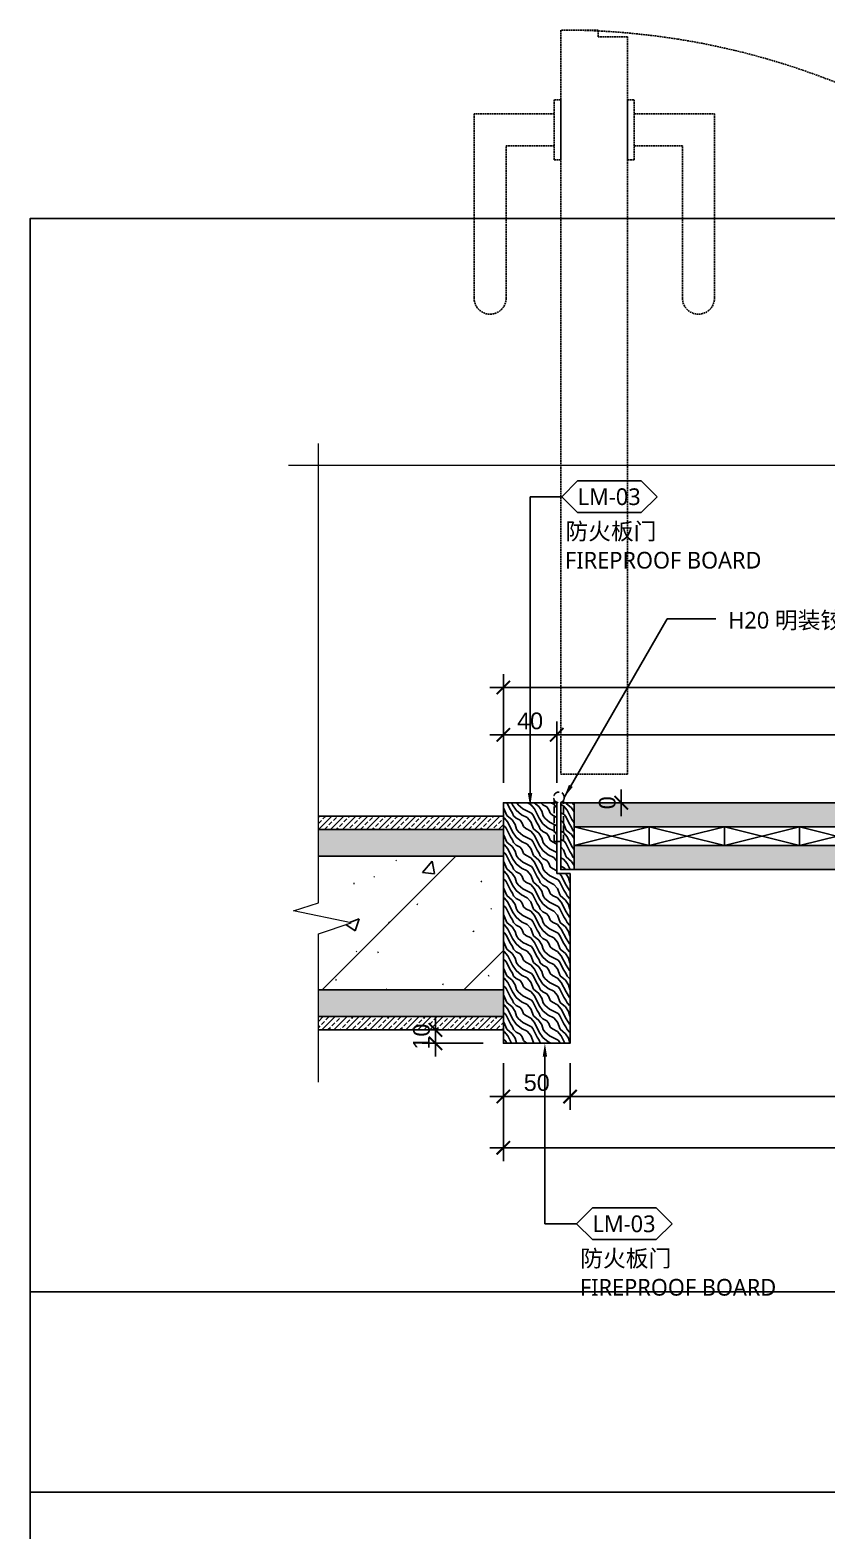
# Model space of a CAD drawing. Header units: millimetres. Extents: x -59920 to -20716, y 18887 to 47087.
# Drawn here: x -40299 to -39702, y 33492 to 34615 of the extents above; entities that cross this region are included whole.
import ezdxf
from ezdxf import colors
from ezdxf.entities.mleader import LeaderData, LeaderLine
from ezdxf.enums import TextEntityAlignment as Align
from ezdxf.math import Vec2, Vec3

# ---------------------------------------------------------------- set-up
doc = ezdxf.new("R2010")
doc.units = ezdxf.units.MM
doc.linetypes.add('DASH', pattern=[0.35, 0.25, -0.1])
doc.layers.add('_ACM-A-ANNO-DIMS', color=1, linetype='Continuous', lineweight=13)
doc.layers.add('_ACM-A-ANNO-DIMS @ 5', color=1, linetype='Continuous', lineweight=13)
for name, color, linetype in [('DE-MT', 2, 'Continuous'), ('EL-1', 1, 'Continuous'), ('I-DETL-LW01', 1, 'Continuous'), ('I-DETL-LW02', 2, 'Continuous'), ('I-PL-DOOR', 2, 'Continuous'), ('I-SECT-LW251-PATT', 251, 'Continuous'), ('PE-尺寸标注', 44, 'Continuous'), ('WALL TYPE$0$G-ANNO-NOTE-CH', 7, 'Continuous'), ('WALL TYPE$0$I-SECT-LW03', 3, 'Continuous')]:
    doc.layers.add(name, color=color, linetype=linetype)
doc.styles.add('Arial', font='arial.ttf')
doc.styles.add('IA10-16 Floor Detail$0$Arch-Dim', font='romans.shx', dxfattribs={"width": 0.75})
doc.styles.add('WALL TYPE$0$Aecom Chinese', font='Microsoft YaHei.ttf')
doc.dimstyles.new('IA10-16 Floor Detail$0$Aec-Arch-M-2', dxfattribs={"dimscale": 2, "dimtxt": 2.5, "dimasz": 2, "dimexe": 2, "dimexo": 2, "dimgap": 0.8, "dimtad": 1, "dimdec": 0, "dimzin": 3, "dimdsep": 46, "dimtxsty": 'IA10-16 Floor Detail$0$Arch-Dim', "dimblk": 'IA10-16 Floor Detail$0$_ArchTick', "dimcen": 2.5, "dimdle": 2, "dimadec": 0, "dimazin": 2, "dimtfac": 0.75, "dimtdec": 0, "dimtix": 1, "dimtmove": 1, "dimatfit": 2, "dimfxl": 1, "dimtolj": 1, "dimtzin": 0, "dimarcsym": 0})
doc.dimstyles.new('WALL TYPE$0$Aec-Arch-M-5', dxfattribs={"dimscale": 5, "dimtxt": 2.5, "dimasz": 2, "dimexe": 2, "dimexo": 3, "dimgap": 0.8, "dimtad": 1, "dimdec": 0, "dimrnd": 1, "dimzin": 3, "dimdsep": 46, "dimtxsty": 'Arial', "dimblk": 'WALL TYPE$0$_ArchTick', "dimcen": 2.5, "dimdle": 2, "dimclrt": 256, "dimazin": 2, "dimtfac": 0.75, "dimtdec": 0, "dimtix": 1, "dimtmove": 2, "dimatfit": 2, "dimfxl": 5, "dimtolj": 1, "dimtzin": 0, "dimarcsym": 0})
pattern_1 = [(217.5, (-40415.289, 33906.5975), (0.0800016, -2.447066), [0, -1.9304, 0, -2.159, 0, -2.06375]), (187.5, (-40415.289, 33906.5975), (-2.247616, -3.584126), [0, -1.0414, 0, -1.7399, 0, -0.66675]), (147.5, (-40413.7268, 33906.5975), (-3.954962, -0.007186), [0, -0.635, 0, -2.286, 0, -2.9845]), (137.5, (-40413.7268, 33906.5975), (-3.817782, -1.114647), [0, -0.3175, 0, -1.4986, 0, -1.7145])]
pattern_2 = [(45, (-40083.024, 34016.5975), (-4.49013, 4.49013), []), (45, (-40078.534, 34016.5975), (-4.49013, 4.49013), [3.175, -1.5875])]

# ---------------------------------------------------------------- blocks, each defined once
blk = doc.blocks.new('K_06')
at = {"layer": 'Defpoints', "color": 251}
for p, q in [((-1836.5, -803.3), (1836.5, -803.3)), ((-1836.5, -953.3), (1836.5, -953.3))]:
    blk.add_line(p, q, dxfattribs=at)
at = {"layer": 'Defpoints', "color": 1}
blk.add_lwpolyline([(1836.5, -2860), (-1836.5, -2860), (-1836.5, 0), (1836.5, 0)], close=True, dxfattribs=at)
blk = doc.blocks.new('K_1218110518')
at = {"color": 251}
for p, q in [((-28.1, -14), (28.1, 0)), ((-28.1, 0), (28.1, -14))]:
    blk.add_line(p, q, dxfattribs=at)
blk.add_lwpolyline([(28.1, 0), (-28.1, 0), (-28.1, -14), (28.1, -14), (28.1, 0)], close=True, dxfattribs=at)
blk = doc.blocks.new('356564')
at = {"linetype": 'DASH', "ltscale": 20}
for p, q in [((65390.9, 31989.9), (65390.9, 32020.8)), ((65397.9, 31989.9), (65397.9, 32020.8)), ((65390.9, 31989.9), (65397.9, 31989.9))]:
    blk.add_line(p, q, dxfattribs=at)
blk.add_circle((65394.4, 32022.8), 4, dxfattribs=at)
blk = doc.blocks.new('WALL TYPE$0$_ArchTick')
at = {"color": 0, "linetype": 'ByBlock', "const_width": 0.15}
blk.add_lwpolyline([(-0.5, -0.5), (0.5, 0.5)], dxfattribs=at)
blk = doc.blocks.new('*D159')
at = {"layer": 'DE-MT', "color": 0, "lineweight": -2, "transparency": 16777216}
for p, q in [((-39995.4, 33866.6), (-39995.4, 33876.6)), ((-39959.6, 33866.6), (-40005.4, 33866.6)), ((-39995.4, 33866.6), (-39995.4, 33856.6)), ((-39959.6, 33856.6), (-40005.4, 33856.6)), ((-39995.4, 33856.6), (-39995.4, 33846.6))]:
    blk.add_line(p, q, dxfattribs=at)
at = {"layer": 'Defpoints', "color": 0, "transparency": 16777216}
for p in [(-39944.6, 33866.6), (-39995.4, 33856.6), (-39944.6, 33856.6)]:
    blk.add_point(p, dxfattribs=at)
at = {"layer": 'DE-MT', "color": 0, "lineweight": -2, "transparency": 16777216, "xscale": 10, "yscale": 10, "zscale": 10}
for p, rotation in [((-39995.4, 33866.6), 270), ((-39995.4, 33856.6), 90)]:
    blk.add_blockref('WALL TYPE$0$_ArchTick', p, dxfattribs=dict(at, rotation=rotation))
at = {"layer": 'DE-MT', "transparency": 16777216, "insert": (-40005.8, 33861.6), "char_height": 12.5, "attachment_point": 5, "rotation": 90, "style": 'Arial'}
blk.add_mtext('\\A1;10', dxfattribs=at)
blk = doc.blocks.new('*D152')
at = {"layer": 'DE-MT', "color": 0, "lineweight": -2, "transparency": 16777216}
for p, q in [((-39944.6, 33841.6), (-39944.6, 33806.7)), ((-39894.6, 33841.6), (-39894.6, 33806.7)), ((-39954.6, 33816.7), (-39884.6, 33816.7))]:
    blk.add_line(p, q, dxfattribs=at)
at = {"layer": 'Defpoints', "color": 0, "transparency": 16777216}
for p in [(-39944.6, 33856.6), (-39894.6, 33856.6), (-39894.6, 33816.7)]:
    blk.add_point(p, dxfattribs=at)
at = {"layer": 'DE-MT', "color": 0, "lineweight": -2, "transparency": 16777216, "xscale": 10, "yscale": 10, "zscale": 10, "rotation": 180}
blk.add_blockref('WALL TYPE$0$_ArchTick', (-39944.6, 33816.7), dxfattribs=at)
at = {"layer": 'DE-MT', "color": 0, "lineweight": -2, "transparency": 16777216, "xscale": 10, "yscale": 10, "zscale": 10}
blk.add_blockref('WALL TYPE$0$_ArchTick', (-39894.6, 33816.7), dxfattribs=at)
at = {"layer": 'DE-MT', "transparency": 16777216, "insert": (-39919.6, 33827.1), "char_height": 12.5, "attachment_point": 5, "style": 'Arial'}
blk.add_mtext('\\A1;50', dxfattribs=at)
blk = doc.blocks.new('*D153')
at = {"layer": 'DE-MT', "color": 0, "lineweight": -2, "transparency": 16777216}
for p, q in [((-39894.6, 33841.6), (-39894.6, 33806.7)), ((-39094.6, 33841.6), (-39094.6, 33806.7)), ((-39904.6, 33816.7), (-39084.6, 33816.7))]:
    blk.add_line(p, q, dxfattribs=at)
at = {"layer": 'Defpoints', "color": 0, "transparency": 16777216}
for p in [(-39894.6, 33856.6), (-39094.6, 33856.6), (-39094.6, 33816.7)]:
    blk.add_point(p, dxfattribs=at)
at = {"layer": 'DE-MT', "color": 0, "lineweight": -2, "transparency": 16777216, "xscale": 10, "yscale": 10, "zscale": 10, "rotation": 180}
blk.add_blockref('WALL TYPE$0$_ArchTick', (-39894.6, 33816.7), dxfattribs=at)
at = {"layer": 'DE-MT', "color": 0, "lineweight": -2, "transparency": 16777216, "xscale": 10, "yscale": 10, "zscale": 10}
blk.add_blockref('WALL TYPE$0$_ArchTick', (-39094.6, 33816.7), dxfattribs=at)
at = {"layer": 'DE-MT', "transparency": 16777216, "insert": (-39494.6, 33827.1), "char_height": 12.5, "attachment_point": 5, "style": 'Arial'}
blk.add_mtext('\\A1;800', dxfattribs=at)
blk = doc.blocks.new('*D155')
at = {"layer": 'DE-MT', "color": 0, "lineweight": -2, "transparency": 16777216}
for p, q in [((-39944.6, 34051.6), (-39944.6, 34097.5)), ((-39904.6, 34051.6), (-39904.6, 34097.5)), ((-39954.6, 34087.5), (-39894.6, 34087.5))]:
    blk.add_line(p, q, dxfattribs=at)
at = {"layer": 'Defpoints', "color": 0, "transparency": 16777216}
for p in [(-39904.6, 34087.5), (-39944.6, 34036.6), (-39904.6, 34036.6)]:
    blk.add_point(p, dxfattribs=at)
at = {"layer": 'DE-MT', "color": 0, "lineweight": -2, "transparency": 16777216, "xscale": 10, "yscale": 10, "zscale": 10, "rotation": 180}
blk.add_blockref('WALL TYPE$0$_ArchTick', (-39944.6, 34087.5), dxfattribs=at)
at = {"layer": 'DE-MT', "color": 0, "lineweight": -2, "transparency": 16777216, "xscale": 10, "yscale": 10, "zscale": 10}
blk.add_blockref('WALL TYPE$0$_ArchTick', (-39904.6, 34087.5), dxfattribs=at)
at = {"layer": 'DE-MT', "transparency": 16777216, "insert": (-39924.6, 34097.8), "char_height": 12.5, "attachment_point": 5, "style": 'Arial'}
blk.add_mtext('\\A1;40', dxfattribs=at)
blk = doc.blocks.new('*D156')
at = {"layer": 'DE-MT', "color": 0, "lineweight": -2, "transparency": 16777216}
for p, q in [((-39904.6, 34051.6), (-39904.6, 34097.5)), ((-39084.6, 34051.6), (-39084.6, 34097.5)), ((-39914.6, 34087.5), (-39074.6, 34087.5))]:
    blk.add_line(p, q, dxfattribs=at)
at = {"layer": 'Defpoints', "color": 0, "transparency": 16777216}
for p in [(-39084.6, 34087.5), (-39904.6, 34036.6), (-39084.6, 34036.6)]:
    blk.add_point(p, dxfattribs=at)
at = {"layer": 'DE-MT', "color": 0, "lineweight": -2, "transparency": 16777216, "xscale": 10, "yscale": 10, "zscale": 10, "rotation": 180}
blk.add_blockref('WALL TYPE$0$_ArchTick', (-39904.6, 34087.5), dxfattribs=at)
at = {"layer": 'DE-MT', "color": 0, "lineweight": -2, "transparency": 16777216, "xscale": 10, "yscale": 10, "zscale": 10}
blk.add_blockref('WALL TYPE$0$_ArchTick', (-39084.6, 34087.5), dxfattribs=at)
at = {"layer": 'DE-MT', "transparency": 16777216, "insert": (-39237.6, 34097.8), "char_height": 12.5, "attachment_point": 5, "style": 'Arial'}
blk.add_mtext('\\A1;820', dxfattribs=at)
blk = doc.blocks.new('*D160')
at = {"layer": 'DE-MT', "color": 0, "lineweight": -2, "transparency": 16777216}
for p, q in [((-39944.6, 33841.6), (-39944.6, 33768.4)), ((-39044.6, 33841.6), (-39044.6, 33768.4)), ((-39034.6, 33778.4), (-39954.6, 33778.4))]:
    blk.add_line(p, q, dxfattribs=at)
at = {"layer": 'Defpoints', "color": 0, "transparency": 16777216}
for p in [(-39944.6, 33856.6), (-39044.6, 33856.6), (-39944.6, 33778.4)]:
    blk.add_point(p, dxfattribs=at)
at = {"layer": 'DE-MT', "color": 0, "lineweight": -2, "transparency": 16777216, "xscale": 10, "yscale": 10, "zscale": 10, "rotation": 180}
blk.add_blockref('WALL TYPE$0$_ArchTick', (-39944.6, 33778.4), dxfattribs=at)
at = {"layer": 'DE-MT', "color": 0, "lineweight": -2, "transparency": 16777216, "xscale": 10, "yscale": 10, "zscale": 10}
blk.add_blockref('WALL TYPE$0$_ArchTick', (-39044.6, 33778.4), dxfattribs=at)
at = {"layer": 'DE-MT', "transparency": 16777216, "insert": (-39494.6, 33788.7), "char_height": 12.5, "attachment_point": 5, "style": 'Arial'}
blk.add_mtext('\\A1;900', dxfattribs=at)
blk = doc.blocks.new('*D158')
at = {"layer": 'DE-MT', "color": 0, "lineweight": -2, "transparency": 16777216}
for p, q in [((-39944.6, 34051.6), (-39944.6, 34132.9)), ((-39044.6, 34051.6), (-39044.6, 34132.9)), ((-39954.6, 34122.9), (-39034.6, 34122.9))]:
    blk.add_line(p, q, dxfattribs=at)
at = {"layer": 'Defpoints', "color": 0, "transparency": 16777216}
for p in [(-39044.6, 34122.9), (-39944.6, 34036.6), (-39044.6, 34036.6)]:
    blk.add_point(p, dxfattribs=at)
at = {"layer": 'DE-MT', "color": 0, "lineweight": -2, "transparency": 16777216, "xscale": 10, "yscale": 10, "zscale": 10, "rotation": 180}
blk.add_blockref('WALL TYPE$0$_ArchTick', (-39944.6, 34122.9), dxfattribs=at)
at = {"layer": 'DE-MT', "color": 0, "lineweight": -2, "transparency": 16777216, "xscale": 10, "yscale": 10, "zscale": 10}
blk.add_blockref('WALL TYPE$0$_ArchTick', (-39044.6, 34122.9), dxfattribs=at)
at = {"layer": 'DE-MT', "transparency": 16777216, "insert": (-39494.6, 34133.3), "char_height": 12.5, "attachment_point": 5, "style": 'Arial'}
blk.add_mtext('\\A1;900', dxfattribs=at)
blk = doc.blocks.new('WHA12202707')
at = {"transparency": 16777216}
for p, q in [((2.38, 2.38), (0, 0)), ((11.91, 2.38), (2.38, 2.38)), ((11.91, 2.38), (14.29, 0)), ((2.38, -2.38), (0, 0)), ((11.91, -2.38), (14.29, 0)), ((2.38, -2.38), (11.91, -2.38))]:
    blk.add_line(p, q, dxfattribs=at)
at = {"transparency": 16777216, "style": 'WALL TYPE$0$Aecom Chinese'}
blk.add_attdef('英文2', (0.49, -14.58), '', height=2.5, dxfattribs=at)
at = {"layer": 'WALL TYPE$0$G-ANNO-NOTE-CH', "transparency": 16777216, "style": 'WALL TYPE$0$Aecom Chinese'}
blk.add_attdef('编号', text='', height=2.5, dxfattribs=at).set_placement((7.1, 0), align=Align.MIDDLE)
for tag, p in [('中文', (0.54, -5.18)), ('英文', (0.49, -9.51))]:
    blk.add_attdef(tag, text='', height=2.5, dxfattribs=at).set_placement(p, align=Align.MIDDLE_LEFT)
blk = doc.blocks.new('*D161')
at = {"layer": 'DE-MT', "color": 0, "lineweight": -2, "transparency": 16777216}
for p, q in [((-39856.4, 34036.6), (-39856.4, 34046.6)), ((-39886.6, 34036.6), (-39846.4, 34036.6)), ((-39876.6, 34036.6), (-39846.4, 34036.6)), ((-39856.4, 34036.6), (-39856.4, 34026.6))]:
    blk.add_line(p, q, dxfattribs=at)
at = {"layer": 'Defpoints', "color": 0, "transparency": 16777216}
for p in [(-39901.6, 34036.6), (-39891.6, 34036.6), (-39856.4, 34036.6)]:
    blk.add_point(p, dxfattribs=at)
at = {"layer": 'DE-MT', "color": 0, "lineweight": -2, "transparency": 16777216, "xscale": 10, "yscale": 10, "zscale": 10}
for rotation in [90, 270]:
    blk.add_blockref('WALL TYPE$0$_ArchTick', (-39856.4, 34036.6), dxfattribs=dict(at, rotation=rotation))
at = {"layer": 'DE-MT', "transparency": 16777216, "insert": (-39866.8, 34036.6), "char_height": 12.5, "attachment_point": 5, "rotation": 90, "style": 'Arial'}
blk.add_mtext('\\A1;0', dxfattribs=at)
blk = doc.blocks.new('IA10-16 Floor Detail$0$_ArchTick')
at = {"color": 0, "linetype": 'ByBlock', "const_width": 0.15}
blk.add_lwpolyline([(-0.5, -0.5), (0.5, 0.5)], dxfattribs=at)
blk = doc.blocks.new('634437')
at = {"layer": 'I-PL-DOOR', "color": 251, "linetype": 'DASH', "ltscale": 5}
for p, q in [((66151.2, 22999.7), (66151.2, 23059.7)), ((66151.2, 23059.7), (66289.2, 23059.7)), ((66289.2, 23035.7), (66175.2, 23035.7)), ((66175.2, 22999.7), (66175.2, 23035.7)), ((66140.7, 22999.7), (66185.7, 22999.7)), ((66140.7, 22994.7), (66140.7, 22999.7)), ((66185.7, 22999.7), (66185.7, 22994.7)), ((66185.7, 22994.7), (66140.7, 22994.7))]:
    blk.add_line(p, q, dxfattribs=at)
blk.add_arc((66289.2, 23047.7), 12, 270, 90, dxfattribs=at)

msp = doc.modelspace()

# ---------------------------------------------------------------- hatches: boundary and pattern name
h = msp.add_hatch()
h.set_pattern_fill('0-钢筋混凝土001-DOM', color=250, scale=15, pattern_type=2)
h.set_pattern_definition([(45, (-3275.996, 27107.596), (-53.03301, 53.03301), []), (50, (-3276, 27107.6), (107.58903, -9.41282), [11.25, -123.75]), (355, (-3276, 27107.6), (-20.8127, 112.82882), [9, -99]), (100.4514, (-3267.03, 27106.81), (86.7764, 103.41593), [9.56103, -105.17132]), (46.1842, (-3276, 27137.6), (160.08616, -24.82785), [16.875, -185.625]), (96.6356, (-3262.66, 27135.53), (140.1994, 146.1177), [14.34154, -157.75695]), (351.1842, (-3276, 27137.6), (140.1993, 146.1178), [13.5, -148.5]), (21, (-3261, 27130.1), (89.53606, -60.39283), [11.25, -123.75]), (326, (-3261, 27130.1), (36.4973, 108.7725), [9, -99]), (71.4514, (-3253.53, 27125.06), (126.0334, 48.37957), [9.56103, -105.17132]), (37.5, (-3275.996, 27107.596), (1.82398, 49.93408), [0.75, -97.8, 0.75, -100.5, 0.75, -99.375]), (7.5, (-3275.996, 27107.596), (39.46043, 59.16176), [0.75, -57.3, 0.75, -95.55, 0.75, -37.875]), (327.5, (-3309.446, 27107.596), (80.073365, -3.38323), [0.75, -37.5, 0.75, -117, 0.75, -155.25]), (317.5, (-3324.446, 27107.596), (87.47793, 15.01575), [0.75, -48.75, 0.75, -77.7, 0.75, -110.25])])
h.paths.add_polyline_path([(-40083, 33996.6), (-40083, 33961.7), (-40101.7, 33955.7), (-40058.4, 33946.7), (-40083, 33938.5), (-40083, 33896.6), (-39944.6, 33896.6), (-39944.6, 33996.6)])
at = {"layer": 'I-SECT-LW251-PATT'}
h = msp.add_hatch(dxfattribs=at)
h.set_pattern_fill('ANSI33', color=256)
h.set_pattern_definition(pattern_2)
h.paths.add_polyline_path([(-39944.6, 34016.6), (-39944.6, 34026.6), (-40083, 34026.6), (-40083, 34016.6)])
h = msp.add_hatch(dxfattribs=at)
h.set_pattern_fill('AR-SAND', color=256, scale=0.05, angle=180)
h.set_pattern_definition(pattern_1)
h.paths.add_polyline_path([(-39944.6, 34016.6), (-40083, 34016.6), (-40083, 33996.6), (-39944.6, 33996.6)])
h = msp.add_hatch(dxfattribs=at)
h.set_pattern_fill('AR-SAND', color=256, scale=0.05, angle=180)
h.set_pattern_definition(pattern_1)
h.paths.add_polyline_path([(-39944.6, 33876.6), (-40083, 33876.6), (-40083, 33896.6), (-39944.6, 33896.6)])
h = msp.add_hatch(dxfattribs=at)
h.set_pattern_fill('ANSI33', color=256)
h.set_pattern_definition(pattern_2)
h.paths.add_polyline_path([(-39944.6, 33876.6), (-39944.6, 33866.6), (-40083, 33866.6), (-40083, 33876.6)])
at = {"layer": 'PE-尺寸标注'}
h = msp.add_hatch(dxfattribs=at)
h.set_pattern_fill('木纹面1', color=250, scale=5, angle=-270, style=0, pattern_type=2)
h.set_pattern_definition([(153.43495, (-3026.863, 24475.529), (1e-09, 20), [4.621368, -17.739311]), (130.601295, (-3044.157, 24462.372), (-2e-08, 20), [4.158067, -88.037378]), (130.601295, (-3064.157, 24472.372), (-2e-08, 20), [4.158067, -88.037378]), (130.601295, (-3084.157, 24482.372), (1e-08, 20), [4.158067, -88.037378]), (153.43495, (-3024.068, 24465.382), (1e-09, 20), [4.237008, -18.123672]), (140.19443, (-3027.857, 24467.276), (-8e-10, 20), [2.24049, -75.862006]), (140.19443, (-3047.857, 24477.276), (-8e-10, 20), [2.24049, -75.862006]), (140.19443, (-3067.857, 24487.276), (-8e-10, 20), [2.24049, -75.862006]), (111.80141, (-3029.5786, 24468.711), (3e-08, 20), [2.868712, -50.982936]), (123.690068, (-3030.644, 24471.374), (1e-08, 20), [2.521813, -33.5337]), (153.43495, (-3032.043, 24473.473), (8e-09, 20), [3.355288, -19.005391]), (135, (-3035.044, 24474.973), (1e-14, 20), [2.717818, -53.850724]), (135, (-3055.044, 24484.973), (1e-14, 20), [2.717818, -53.850724]), (111.80141, (-3036.966, 24476.895), (3e-08, 20), [2.19237, -51.659278]), (153.43495, (-3023.606, 24458.9), (8e-09, 20), [7.1896, -15.17108]), (140.19443, (-3030.036, 24462.116), (-8e-10, 20), [4.573562, -73.528935]), (140.19443, (-3050.036, 24472.116), (-8e-10, 20), [4.573562, -73.528935]), (140.19443, (-3070.036, 24482.116), (-8e-10, 20), [4.573562, -73.528935]), (123.690068, (-3033.55, 24465.044), (1e-08, 20), [2.24056, -33.814953]), (105.945396, (-3034.7924, 24466.908), (1.45e-06, 20), [3.562485, -69.238614]), (123.690068, (-3035.771, 24470.333), (1e-08, 20), [4.092967, -31.962546]), (140.19443, (-3038.041, 24473.739), (-8e-10, 20), [5.197338, -72.90516]), (140.19443, (-3058.041, 24483.739), (-8e-10, 20), [5.197338, -72.90516]), (140.19443, (-3078.041, 24493.739), (3e-09, 20), [5.197338, -72.90516]), (111.80141, (-3042.034, 24477.066), (3e-08, 20), [5.714501, -48.137147]), (140.19443, (-3030.996, 24457.596), (-8e-10, 20), [5.214067, -72.88843]), (140.19443, (-3050.996, 24467.596), (-8e-10, 20), [5.214067, -72.88843]), (140.19443, (-3070.996, 24477.596), (-8e-10, 20), [5.214067, -72.88843]), (123.690068, (-3035.002, 24460.934), (1e-08, 20), [4.838075, -31.217438]), (116.56505, (-3037.685, 24464.959), (-1e-09, 20), [7.98596, -81.45676]), (116.56505, (-3057.685, 24474.959), (-1e-09, 20), [7.98596, -81.45676]), (130.601295, (-3041.257, 24472.102), (-2e-08, 20), [4.3193, -87.876143]), (130.601295, (-3061.257, 24482.102), (-2e-08, 20), [4.3193, -87.876143]), (130.601295, (-3081.257, 24492.102), (-2e-08, 20), [4.3193, -87.876143]), (123.690068, (-3037.78, 24458.93), (1e-08, 20), [2.735792, -33.319722]), (116.56505, (-3039.2975, 24461.207), (-8e-09, 20), [7.158076, -82.284643]), (116.56505, (-3059.2975, 24471.207), (8e-08, 20), [7.158076, -82.284643]), (130.601295, (-3042.499, 24467.609), (-2e-08, 20), [1.700823, -90.49462]), (130.601295, (-3062.499, 24477.609), (-2e-08, 20), [1.700823, -90.49462]), (130.601295, (-3082.499, 24487.609), (-2e-08, 20), [1.700823, -90.49462])])
h.paths.add_polyline_path([(-39904.6, 33983.6), (-39904.6, 34036.6), (-39944.6, 34036.6), (-39944.6, 33856.6), (-39894.6, 33856.6), (-39894.6, 33983.6)])
h = msp.add_hatch(dxfattribs=at)
h.set_pattern_fill('木纹面1', color=250, scale=5, angle=-270, style=0, pattern_type=2)
h.set_pattern_definition([(153.435, (-39902.42, 34004.53), (1e-09, 20), [4.6214, -17.739]), (130.6, (-39919.714, 33991.374), (-2e-08, 20), [4.158, -88.037]), (130.601, (-39939.714, 34001.374), (-2e-08, 20), [4.158, -88.037]), (130.601, (-39959.714, 34011.374), (1e-08, 20), [4.158, -88.0374]), (153.435, (-39899.625, 33994.383), (1e-09, 20), [4.237, -18.1237]), (140.194, (-39903.415, 33996.278), (-8e-10, 20), [2.24, -75.862]), (140.194, (-39923.415, 34006.278), (-8e-10, 20), [2.24, -75.862]), (140.194, (-39943.415, 34016.278), (-8e-10, 20), [2.2405, -75.862]), (111.801, (-39905.136, 33997.7125), (3e-08, 20), [2.8687, -50.983]), (123.69, (-39906.201, 34000.376), (1e-08, 20), [2.522, -33.5337]), (153.435, (-39907.6, 34002.474), (8e-09, 20), [3.355, -19.0054]), (135, (-39910.601, 34003.975), (1e-14, 20), [2.718, -53.851]), (135, (-39930.601, 34013.975), (1e-14, 20), [2.718, -53.851]), (111.801, (-39912.523, 34005.897), (3e-08, 20), [2.1924, -51.6593]), (153.435, (-39899.163, 33987.902), (8e-09, 20), [7.1896, -15.171]), (140.194, (-39905.593, 33991.118), (-8e-10, 20), [4.574, -73.529]), (140.194, (-39925.593, 34001.118), (-8e-10, 20), [4.574, -73.529]), (140.194, (-39945.593, 34011.118), (-8e-10, 20), [4.5736, -73.529]), (123.69, (-39909.107, 33994.045), (1e-08, 20), [2.2406, -33.815]), (105.945, (-39910.3496, 33995.91), (1e-06, 20), [3.5625, -69.2386]), (123.69, (-39911.328, 33999.335), (1e-08, 20), [4.093, -31.9625]), (140.194, (-39913.599, 34002.74), (-8e-10, 20), [5.197, -72.905]), (140.194, (-39933.599, 34012.74), (-8e-10, 20), [5.197, -72.905]), (140.194, (-39953.599, 34022.74), (3e-09, 20), [5.197, -72.905]), (111.801, (-39917.5914, 34006.068), (3e-08, 20), [5.7145, -48.137]), (140.194, (-39906.553, 33986.598), (-8e-10, 20), [5.214, -72.888]), (140.194, (-39926.553, 33996.598), (-8e-10, 20), [5.214, -72.888]), (140.194, (-39946.553, 34006.598), (-8e-10, 20), [5.214, -72.8884]), (123.69, (-39910.559, 33989.936), (1e-08, 20), [4.838, -31.2174]), (116.565, (-39913.2425, 33993.961), (-1e-09, 20), [7.986, -81.457]), (116.565, (-39933.2425, 34003.961), (-1e-09, 20), [7.986, -81.457]), (130.6, (-39916.814, 34001.104), (-2e-08, 20), [4.319, -87.876]), (130.6, (-39936.814, 34011.104), (-2e-08, 20), [4.319, -87.876]), (130.601, (-39956.814, 34021.104), (-2e-08, 20), [4.319, -87.876]), (123.69, (-39913.337, 33987.932), (1e-08, 20), [2.736, -33.3197]), (116.565, (-39914.855, 33990.2085), (-8e-09, 20), [7.158, -82.2846]), (116.565, (-39934.855, 34000.2085), (8e-08, 20), [7.158, -82.2846]), (130.6, (-39918.056, 33996.611), (-2e-08, 20), [1.701, -90.495]), (130.6, (-39938.056, 34006.611), (-2e-08, 20), [1.701, -90.495]), (130.601, (-39958.056, 34016.611), (-2e-08, 20), [1.701, -90.4946])])
h.paths.add_polyline_path([(-39891.6, 34036.6), (-39901.6, 34036.6), (-39901.6, 33986.6), (-39891.6, 33986.6), (-39891.6, 34004.6)])
h = msp.add_hatch(dxfattribs=at)
h.set_pattern_fill('木纹面1', color=250, scale=5, angle=-270, style=0, pattern_type=2)
h.set_pattern_definition([(153.435, (-39892.42, 34036.53), (1e-09, 20), [4.62137, -17.7393]), (130.6013, (-39909.714, 34023.374), (-2e-08, 20), [4.158, -88.0374]), (130.6013, (-39929.714, 34033.374), (-2e-08, 20), [4.1581, -88.0374]), (130.6013, (-39949.714, 34043.374), (1e-08, 20), [4.1581, -88.0374]), (153.435, (-39889.625, 34026.383), (1e-09, 20), [4.237, -18.12367]), (140.1944, (-39893.415, 34028.278), (-8e-10, 20), [2.2405, -75.862]), (140.1944, (-39913.415, 34038.278), (-8e-10, 20), [2.2405, -75.862]), (140.1944, (-39933.415, 34048.278), (-8e-10, 20), [2.2405, -75.862]), (111.8014, (-39895.136, 34029.7125), (3e-08, 20), [2.8687, -50.98294]), (123.69, (-39896.201, 34032.376), (1e-08, 20), [2.5218, -33.5337]), (153.435, (-39897.6, 34034.474), (8e-09, 20), [3.3553, -19.0054]), (135, (-39900.601, 34035.975), (1e-14, 20), [2.7178, -53.8507]), (135, (-39920.601, 34045.975), (1e-14, 20), [2.7178, -53.8507]), (111.8014, (-39902.523, 34037.897), (3e-08, 20), [2.19237, -51.6593]), (153.435, (-39889.163, 34019.902), (8e-09, 20), [7.1896, -15.1711]), (140.1944, (-39895.593, 34023.118), (-8e-10, 20), [4.5736, -73.529]), (140.1944, (-39915.593, 34033.118), (-8e-10, 20), [4.5736, -73.529]), (140.1944, (-39935.593, 34043.118), (-8e-10, 20), [4.5736, -73.529]), (123.69, (-39899.107, 34026.045), (1e-08, 20), [2.24056, -33.81495]), (105.9454, (-39900.3496, 34027.91), (1e-06, 20), [3.5625, -69.2386]), (123.69, (-39901.328, 34031.335), (1e-08, 20), [4.09297, -31.96255]), (140.1944, (-39903.599, 34034.74), (-8e-10, 20), [5.1973, -72.9052]), (140.1944, (-39923.599, 34044.74), (-8e-10, 20), [5.1973, -72.9052]), (140.1944, (-39943.599, 34054.74), (3e-09, 20), [5.1973, -72.9052]), (111.8014, (-39907.5914, 34038.068), (3e-08, 20), [5.7145, -48.13715]), (140.1944, (-39896.553, 34018.598), (-8e-10, 20), [5.214, -72.8884]), (140.1944, (-39916.553, 34028.598), (-8e-10, 20), [5.214, -72.8884]), (140.1944, (-39936.553, 34038.598), (-8e-10, 20), [5.2141, -72.8884]), (123.69, (-39900.559, 34021.936), (1e-08, 20), [4.83807, -31.21744]), (116.565, (-39903.2425, 34025.961), (-1e-09, 20), [7.986, -81.4568]), (116.565, (-39923.2425, 34035.961), (-1e-09, 20), [7.986, -81.4568]), (130.6013, (-39906.814, 34033.104), (-2e-08, 20), [4.3193, -87.8761]), (130.6013, (-39926.814, 34043.104), (-2e-08, 20), [4.3193, -87.8761]), (130.6013, (-39946.814, 34053.104), (-2e-08, 20), [4.3193, -87.8761]), (123.69, (-39903.337, 34019.932), (1e-08, 20), [2.7358, -33.3197]), (116.565, (-39904.855, 34022.2085), (-8e-09, 20), [7.1581, -82.2846]), (116.565, (-39924.855, 34032.2085), (8e-08, 20), [7.1581, -82.2846]), (130.6013, (-39908.056, 34028.611), (-2e-08, 20), [1.7008, -90.4946]), (130.6013, (-39928.056, 34038.611), (-2e-08, 20), [1.7008, -90.4946]), (130.6013, (-39948.056, 34048.611), (-2e-08, 20), [1.7008, -90.4946])])
h.paths.add_polyline_path([(-39891.6, 34036.6), (-39891.6, 34018.6), (-39107.6, 34018.6), (-39107.6, 34036.6)])
h = msp.add_hatch(dxfattribs=at)
h.set_pattern_fill('木纹面1', color=250, scale=5, angle=-270, style=0, pattern_type=2)
h.set_pattern_definition([(153.435, (-39892.42, 34004.53), (1e-09, 20), [4.62137, -17.7393]), (130.6013, (-39909.714, 33991.374), (-2e-08, 20), [4.158, -88.0374]), (130.6013, (-39929.714, 34001.374), (-2e-08, 20), [4.1581, -88.0374]), (130.6013, (-39949.714, 34011.374), (1e-08, 20), [4.1581, -88.0374]), (153.435, (-39889.625, 33994.383), (1e-09, 20), [4.237, -18.12367]), (140.1944, (-39893.415, 33996.278), (-8e-10, 20), [2.2405, -75.862]), (140.1944, (-39913.415, 34006.278), (-8e-10, 20), [2.2405, -75.862]), (140.1944, (-39933.415, 34016.278), (-8e-10, 20), [2.2405, -75.862]), (111.8014, (-39895.136, 33997.7125), (3e-08, 20), [2.8687, -50.98294]), (123.69, (-39896.201, 34000.376), (1e-08, 20), [2.5218, -33.5337]), (153.435, (-39897.6, 34002.474), (8e-09, 20), [3.3553, -19.0054]), (135, (-39900.601, 34003.975), (1e-14, 20), [2.7178, -53.8507]), (135, (-39920.601, 34013.975), (1e-14, 20), [2.7178, -53.8507]), (111.8014, (-39902.523, 34005.897), (3e-08, 20), [2.19237, -51.6593]), (153.435, (-39889.163, 33987.902), (8e-09, 20), [7.1896, -15.1711]), (140.1944, (-39895.593, 33991.118), (-8e-10, 20), [4.5736, -73.529]), (140.1944, (-39915.593, 34001.118), (-8e-10, 20), [4.5736, -73.529]), (140.1944, (-39935.593, 34011.118), (-8e-10, 20), [4.5736, -73.529]), (123.69, (-39899.107, 33994.045), (1e-08, 20), [2.24056, -33.81495]), (105.9454, (-39900.3496, 33995.91), (1e-06, 20), [3.5625, -69.2386]), (123.69, (-39901.328, 33999.335), (1e-08, 20), [4.09297, -31.96255]), (140.1944, (-39903.599, 34002.74), (-8e-10, 20), [5.1973, -72.9052]), (140.1944, (-39923.599, 34012.74), (-8e-10, 20), [5.1973, -72.9052]), (140.1944, (-39943.599, 34022.74), (3e-09, 20), [5.1973, -72.9052]), (111.8014, (-39907.5914, 34006.068), (3e-08, 20), [5.7145, -48.13715]), (140.1944, (-39896.553, 33986.598), (-8e-10, 20), [5.214, -72.8884]), (140.1944, (-39916.553, 33996.598), (-8e-10, 20), [5.214, -72.8884]), (140.1944, (-39936.553, 34006.598), (-8e-10, 20), [5.2141, -72.8884]), (123.69, (-39900.559, 33989.936), (1e-08, 20), [4.83807, -31.21744]), (116.565, (-39903.2425, 33993.961), (-1e-09, 20), [7.986, -81.4568]), (116.565, (-39923.2425, 34003.961), (-1e-09, 20), [7.986, -81.4568]), (130.6013, (-39906.814, 34001.104), (-2e-08, 20), [4.3193, -87.8761]), (130.6013, (-39926.814, 34011.104), (-2e-08, 20), [4.3193, -87.8761]), (130.6013, (-39946.814, 34021.104), (-2e-08, 20), [4.3193, -87.8761]), (123.69, (-39903.337, 33987.932), (1e-08, 20), [2.7358, -33.3197]), (116.565, (-39904.855, 33990.2085), (-8e-09, 20), [7.1581, -82.2846]), (116.565, (-39924.855, 34000.2085), (8e-08, 20), [7.1581, -82.2846]), (130.6013, (-39908.056, 33996.611), (-2e-08, 20), [1.7008, -90.4946]), (130.6013, (-39928.056, 34006.611), (-2e-08, 20), [1.7008, -90.4946]), (130.6013, (-39948.056, 34016.611), (-2e-08, 20), [1.7008, -90.4946])])
h.paths.add_polyline_path([(-39107.6, 33986.6), (-39107.6, 34004.6), (-39891.6, 34004.6), (-39891.6, 33986.6)])

# ---------------------------------------------------------------- linework, layer by layer
at = {"layer": '_ACM-A-ANNO-DIMS', "linetype": 'Continuous', "ltscale": 2}
for points in [[(-40105.4, 34289.2), (-39358.1, 34289.2), (-39349.9, 34264.6), (-39341, 34307.9), (-39335, 34289.2), (-38939.3, 34289.2)], [(-40083, 33827.6), (-40083, 33938.5), (-40058.4, 33946.7), (-40101.7, 33955.7), (-40083, 33961.7), (-40083, 34305.6)]]:
    msp.add_lwpolyline(points, dxfattribs=at)
at = {"layer": 'I-DETL-LW01'}
msp.add_lwpolyline([(-39891.6, 34036.6), (-39891.6, 33986.6)], dxfattribs=at)
for points in [[(-39891.6, 34018.6), (-39107.6, 34018.6), (-39107.6, 34036.6), (-39891.6, 34036.6)], [(-39891.6, 33986.6), (-39107.6, 33986.6), (-39107.6, 34004.6), (-39891.6, 34004.6)]]:
    msp.add_lwpolyline(points, close=True, dxfattribs=at)
at = {"layer": 'I-DETL-LW02'}
for points in [[(-39944.6, 34026.6), (-40083, 34026.6)], [(-39944.6, 34016.6), (-40083, 34016.6)], [(-39944.6, 33876.6), (-40083, 33876.6)], [(-39944.6, 33866.6), (-40083, 33866.6)]]:
    msp.add_lwpolyline(points, dxfattribs=at)
at = {"layer": 'I-PL-DOOR', "color": 251, "linetype": 'DASH', "ltscale": 5}
msp.add_lwpolyline([(-39901.6, 34615), (-39901.6, 34058), (-39851.6, 34058), (-39851.6, 34610), (-39873.6, 34610), (-39873.6, 34615)], close=True, dxfattribs=at)
at = {"layer": 'I-PL-DOOR'}
for points in [[(-39904.6, 33983.6), (-39904.6, 34036.6), (-39944.6, 34036.6), (-39944.6, 33856.6), (-39894.6, 33856.6), (-39894.6, 33983.6)], [(-39087.6, 33986.6), (-39087.6, 34036.6), (-39901.6, 34036.6), (-39901.6, 33986.6)]]:
    msp.add_lwpolyline(points, close=True, dxfattribs=at)
at = {"layer": 'I-PL-DOOR', "color": 251, "linetype": 'DASH', "ltscale": 5}
msp.add_arc((-39901.6, 34058), 557, 0, 90, dxfattribs=at)
at = {"layer": 'WALL TYPE$0$I-SECT-LW03'}
msp.add_lwpolyline([(-40083, 33896.6), (-39944.6, 33896.6), (-39944.6, 33996.6), (-40083, 33996.6)], dxfattribs=at)

# ---------------------------------------------------------------- block references
for name, p in [('K_06', (-38462.3, 34473.8)), ('K_1218110518', (-39863.5, 34018.6)), ('K_1218110518', (-39807.3, 34018.6)), ('K_1218110518', (-39751.1, 34018.6)), ('K_1218110518', (-39695, 34018.6))]:
    msp.add_blockref(name, p)
at = {"layer": 'EL-1', "xscale": -1, "rotation": 90}
msp.add_blockref('634437', (-16906.8, 100703.5), dxfattribs=at)
at = {"layer": 'EL-1', "rotation": 270}
msp.add_blockref('634437', (-62846.3, 100703.5), dxfattribs=at)
at = {"layer": 'EL-1'}
msp.add_blockref('356564', (-105297.4, 2017.8), dxfattribs=at)

# ---------------------------------------------------------------- texts
at = {"layer": 'WALL TYPE$0$G-ANNO-NOTE-CH', "style": 'WALL TYPE$0$Aecom Chinese'}
msp.add_text('H20 明装铰链', height=12.5, dxfattribs=at).set_placement((-39776.3, 34167, 10.8))

# ---------------------------------------------------------------- dimensions: what is measured, and where the dimension line sits
at = {"layer": 'DE-MT'}
for base, p1, p2, picture, middle in [((-39044.6, 34122.9), (-39944.6, 34036.6), (-39044.6, 34036.6), '*D158', (-39494.6, 34133.3)), ((-39904.6, 34087.5), (-39944.6, 34036.6), (-39904.6, 34036.6), '*D155', (-39924.6, 34097.8)), ((-39894.6, 33816.7), (-39944.6, 33856.6), (-39894.6, 33856.6), '*D152', (-39919.6, 33827.1)), ((-39944.6, 33778.4), (-39044.6, 33856.6), (-39944.6, 33856.6), '*D160', (-39494.6, 33788.7)), ((-39094.6, 33816.7), (-39894.6, 33856.6), (-39094.6, 33856.6), '*D153', (-39494.6, 33827.1))]:
    dim = msp.add_linear_dim(base=base, p1=p1, p2=p2, dimstyle='WALL TYPE$0$Aec-Arch-M-5', override={"dimzin": 8}, dxfattribs=at)
    dim.commit()
    dim.dimension.update_dxf_attribs({"geometry": picture, "text_midpoint": middle})
dim = msp.add_linear_dim(base=(-39084.6, 34087.5), p1=(-39904.6, 34036.6), p2=(-39084.6, 34036.6), dimstyle='WALL TYPE$0$Aec-Arch-M-5', override={"dimzin": 8}, dxfattribs=at)
dim.commit()
dim.dimension.update_dxf_attribs({"geometry": '*D156', "text_midpoint": (-39237.6, 34097.8), "dimtype": 160})
for base, p1, p2, picture, middle in [((-39856.3965445, 34036.5975359), (-39891.5532178, 34036.5975359), (-39901.5532178, 34036.5975359), '*D161', (-39866.7787068, 34036.5975359)), ((-39995.4, 33856.6), (-39944.6, 33866.6), (-39944.6, 33856.6), '*D159', (-40005.8, 33861.6))]:
    dim = msp.add_linear_dim(base=base, p1=p1, p2=p2, angle=90, dimstyle='WALL TYPE$0$Aec-Arch-M-5', override={"dimzin": 8}, dxfattribs=at)
    dim.commit()
    dim.dimension.update_dxf_attribs({"geometry": picture, "text_midpoint": middle})

# ---------------------------------------------------------------- leaders
at = {"layer": '_ACM-A-ANNO-DIMS'}
msp.add_leader([(-39899.1, 34040.6), (-39822.1, 34174.4), (-39785.7, 34174.4)], dimstyle='IA10-16 Floor Detail$0$Aec-Arch-M-2', override={"dimasz": 5}, dxfattribs=at)
at = {"layer": '_ACM-A-ANNO-DIMS @ 5'}
ml = msp.add_multileader_block('Standard', dxfattribs=at)
ml.set_content('WHA12202707', color=256, scale=5)
ml.set_attribute('编号', 'LM-03', width=0)
ml.set_attribute('中文', '防火板门', width=0)
ml.set_attribute('英文', 'FIREPROOF BOARD', width=0)
ml.set_attribute('英文2', '', width=0)
ml.set_leader_properties(color=2)
ml.build(insert=Vec2(0, 0))
ml.multileader.update_dxf_attribs({"text_right_attachment_type": 6, "dogleg_length": 0.36, "arrow_head_size": 10, "scale": 5})
ctx = ml.context
ctx.base_point, ctx.scale, ctx.char_height, ctx.arrow_head_size, ctx.landing_gap_size, ctx.plane_origin = Vec3(-39900.9, 34265.7), 5, 375, 10, 0.45, Vec3(-37304.6, 30290)
ctx.right_attachment = 6
notes = []
notes.append((ctx, [(0, (1, 1, 0), (-39924.6, 34265.7), (1, 0), 23.7, [(0, [(-39924.6, 34033.8)], 0, [])])]))
ctx.block.insert = Vec3(-39900.9, 34265.7)
ml = msp.add_multileader_block('Standard', dxfattribs=at)
ml.set_content('WHA12202707', color=256, scale=5)
ml.set_attribute('编号', 'LM-03', width=0)
ml.set_attribute('中文', '防火板门', width=0)
ml.set_attribute('英文', 'FIREPROOF BOARD', width=0)
ml.set_attribute('英文2', '', width=0)
ml.set_leader_properties(color=2)
ml.build(insert=Vec2(0, 0))
ml.multileader.update_dxf_attribs({"text_right_attachment_type": 6, "dogleg_length": 0.36, "arrow_head_size": 10, "scale": 5})
ctx = ml.context
ctx.base_point, ctx.scale, ctx.char_height, ctx.arrow_head_size, ctx.landing_gap_size, ctx.plane_origin = Vec3(-39889.8, 33721.5), 5, 375, 10, 0.45, Vec3(-37293.6, 29579.9)
ctx.right_attachment = 6
notes.append((ctx, [(0, (1, 1, 0), (-39913.5, 33721.5), (1, 0), 23.7, [(0, [(-39913.5, 33856.6)], 0, [])])]))
ctx.block.insert = Vec3(-39889.8, 33721.5)
for ctx, leaders in notes:
    for number, flags, end, landing, length, lines in leaders:
        leader = LeaderData()
        leader.index, (leader.has_last_leader_line, leader.has_dogleg_vector, leader.attachment_direction) = number, flags
        leader.last_leader_point, leader.dogleg_vector, leader.dogleg_length = Vec3(end), Vec3(landing), length
        for number, points, colour, breaks in lines:
            line = LeaderLine()
            line.index, line.vertices, line.color, line.breaks = number, Vec3.list(points), colors.encode_raw_color(colour), breaks
            leader.lines.append(line)
        ctx.leaders.append(leader)

doc.saveas('drawing.dxf')
